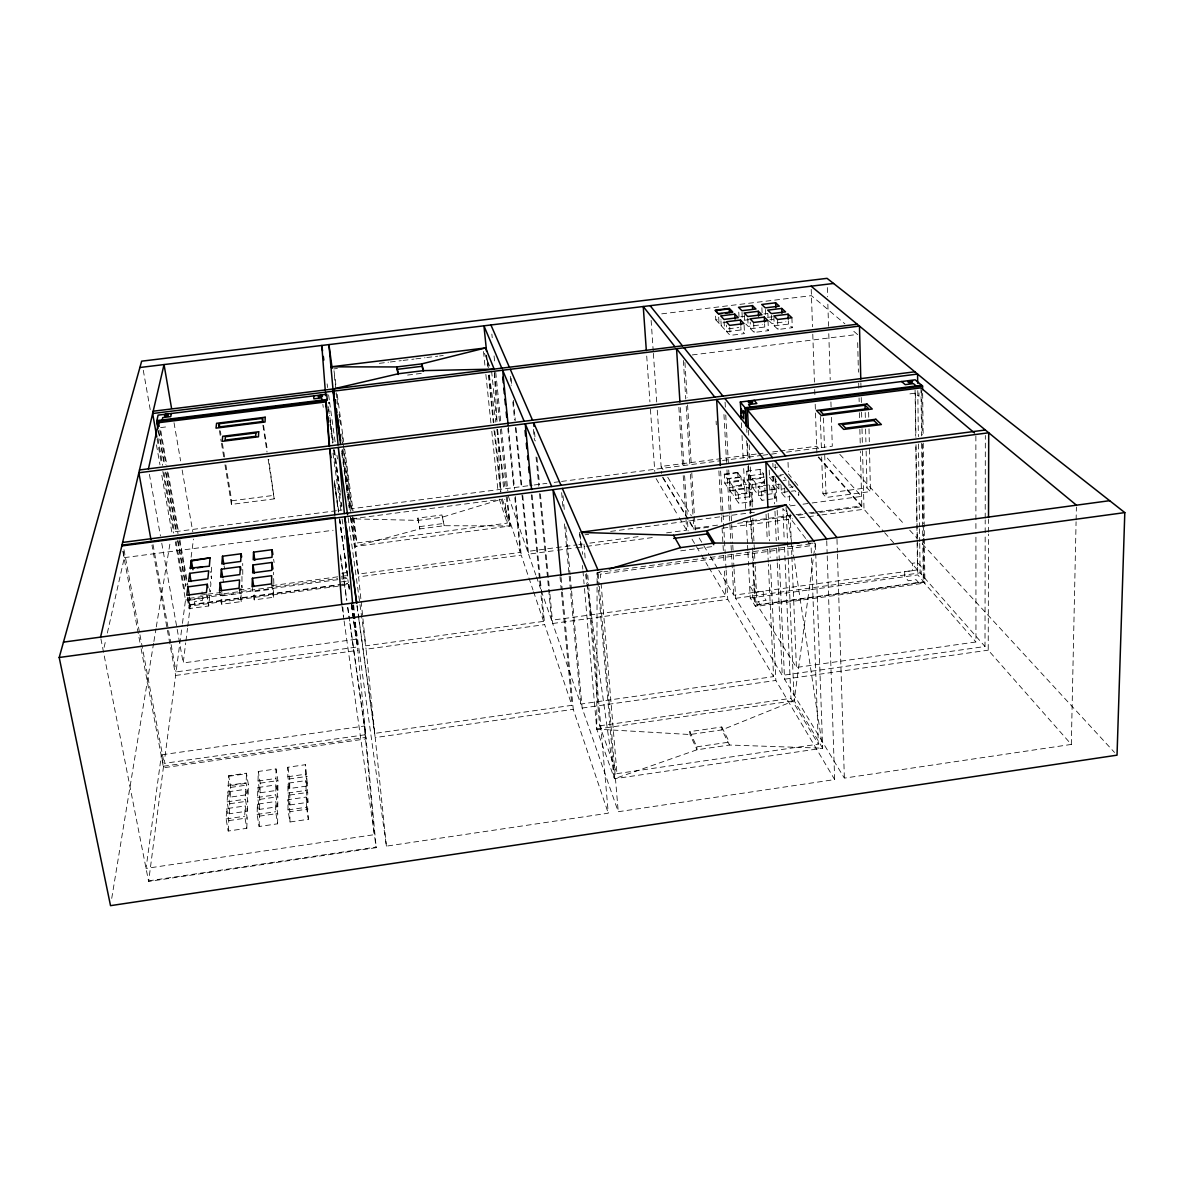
<?xml version="1.0" encoding="UTF-8"?>
<svg xmlns="http://www.w3.org/2000/svg" width="1184" height="1184" viewBox="0 0 1184 1184"><rect width="100%" height="100%" fill="white"/><g stroke="black" fill="none" stroke-linecap="round" stroke-linejoin="round"><path stroke-width="0.75" stroke-dasharray="5 3.75" d="M808.021 543.175L815.362 543.19L822.673 748.199L614.437 778.746L596.751 729.122L597.106 572.716L608.028 571.25M734.05 568.971L735.634 598.305L782.239 675.383L984.999 646.508L985.177 534.576M985.177 532.741L985.206 519.909M985.206 518.074L985.34 435.505M778.761 546.978L784.548 679.202L844.37 778.125L1071.313 744.425L988.226 650.164L988.492 534.102M988.492 532.252L988.522 519.362M277.633 823.798L277.707 813.482L275.739 801.494L257.387 804.158L257.106 814.414L259.133 826.506L277.633 823.798L275.665 811.721L275.739 801.494M277.752 806.718L277.811 796.758L275.887 784.933L257.846 787.538L257.579 797.439L259.577 809.368L277.752 806.718L275.798 794.804L275.887 784.933M277.855 790.231L277.914 780.596L276.02 768.934L258.29 771.48L258.023 781.04L259.992 792.806L277.855 790.231L275.931 778.465L276.02 768.934M224.975 464.794L231.413 504.399L274.2 498.878L268.768 459.525M252.074 586.494L254.22 599.874L273.652 597.254L273.001 583.978M273.844 583.505L273.445 572.242M1071.313 744.425L1076.078 521.744M1076.123 519.894L1076.404 507.018M259.133 826.506L259.4 816.146L257.387 804.158M259.577 809.368L259.829 799.363L257.846 787.538M259.992 792.806L260.228 783.157L258.29 771.48M246.79 828.326L247.175 817.937L245.132 805.934L226.706 808.613L226.1 818.943L228.216 831.035L246.79 828.326L244.718 816.22L245.132 805.934M247.426 811.129L247.811 801.109L245.798 789.269L227.713 791.889L227.121 801.849L229.193 813.793L247.426 811.129L245.399 799.2L245.798 789.269M248.063 794.538L246.065 782.772L228.098 785.362L230.14 797.128L248.063 794.538L248.418 784.859L246.45 773.182L228.66 775.727L228.186 785.924L246.154 783.334L246.45 773.182M254.22 599.874L254.56 591.526L273.77 588.951M228.216 831.035L228.808 820.616L226.706 808.613M229.193 813.793L229.77 803.729L227.713 791.889M230.14 797.128L230.688 787.404L228.66 775.727M219.499 590.846L221.748 604.225L241.24 601.605L240.914 588.27M242.779 574.403L242.705 563.421M231.413 504.399L231.694 500.788L225.892 464.957M221.748 604.225L221.882 592.503M187.383 598.556L189.159 608.606L208.724 605.986L209.553 597.55L208.71 592.577M194.398 604.491L194.753 601.502L202.434 600.466L202.064 591.896M338.165 586.184L189.129 606.193L190.121 598.231L337.618 578.502M189.159 608.606L189.632 596.825M352.995 604.787L356.162 639.227L183.209 662.951L185.696 642.882M185.918 641.062L187.501 628.29M187.723 626.469L190.432 604.58L189.159 597.298M188.804 597.535L189.248 605.187L336.611 585.414M163.54 766.226L365.915 737.38L376.186 847.67L148.622 881.473L163.54 766.226L161.409 754.844L364.332 726.044L374.336 834.661L146.046 868.405L161.409 754.844M351.53 604.906L357.864 650.356L365.693 734.687L164.088 763.384L175.617 675.457L151.981 545.143M353.676 605.142L357.553 646.952L176.076 671.92L182.203 625.196M182.44 623.406L185.503 600.051L175.291 542.094M191.112 557.22L193.48 539.09M585.547 574.447L614.437 778.746L697.006 749.768L729.492 745.032L822.673 748.199L794.168 700.736L813.423 557.575M813.66 555.77L815.362 543.19L609.834 570.999M111.725 898.375L153.594 643.282M153.905 641.462L155.992 628.704M156.288 626.884L170.348 541.251M104.103 647.396L105.731 640.218M107.344 633.026L124.335 557.634L123.003 550.486M787.523 541.872L794.168 700.736L721.944 729.892L689.991 734.524L596.751 729.122L584.245 585.71M350.76 517.689L354.549 546.549L419.817 528.922L444.207 525.711L510.215 525.977L501.261 499.278L442.194 517.216L418.1 520.383L351.722 518.829L354.549 546.549L510.215 525.977L507.226 496.792M598.852 572.198L602.316 571.147M148.503 880.881L376.098 847.078M352.832 604.861L386.398 846.146L608.28 813.201L588.833 587.782M571.591 590.92L582.143 708.062L618.24 811.721L834.661 779.575L827.216 555.474M289.843 804.957L307.958 802.323L307.707 792.422L305.872 780.596L287.89 783.201L287.934 793.043L289.843 804.957L289.784 795.026L287.89 783.201M696.814 746.838L729.329 742.102L729.492 745.032L721.944 729.892L721.766 726.991L689.798 731.623L689.991 734.524L697.006 749.768L696.814 746.838L689.798 731.623M226.1 818.943L244.718 816.22M257.106 814.414L275.665 811.721M288.008 809.915L306.508 807.222L306.256 797.054L287.964 799.718L288.008 809.915L289.947 821.992L308.388 819.298L306.256 797.054M228.808 820.616L247.175 817.937M259.4 816.146L277.707 813.482M289.947 821.992L289.888 811.706L308.136 809.042M587.456 584.585L599.681 725.822L616.953 773.64L818.366 744.144L811.425 554.822M596.751 729.122L794.168 700.736M258.023 781.04L275.931 778.465M287.86 776.748L305.709 774.173L305.487 764.701L287.816 767.247L287.86 776.748L289.74 788.514L307.544 785.939L305.487 764.701M230.688 787.404L248.418 784.859M260.228 783.157L277.914 780.596M289.74 788.514L289.68 778.909L307.292 776.364M227.121 801.849L245.399 799.2M257.579 797.439L275.798 794.804M287.934 793.043L306.108 790.409L305.872 780.596M229.77 803.729L247.811 801.109M259.829 799.363L277.811 796.758M289.784 795.026L307.707 792.422M755.17 566.189L757.064 604.772L796.432 667.465L975.956 641.965L975.912 535.286M357.035 605.142L374.751 733.384L571.902 705.324L561.364 591.319M549.938 594.294L552.706 623.509L580.752 704.066L773.566 676.612L768.372 564.072M386.398 846.146L375.195 737.573L573.248 709.334L608.28 813.201M582.143 708.062L775.846 680.445L834.661 779.575M784.548 679.202L988.226 650.164M228.764 776.29L246.538 773.744M599.681 725.822L790.942 698.338L818.366 744.144M541.073 595.656L543.574 621.363L365.723 645.828L361.046 600.466M541.28 590.683L551.581 620.253L725.91 596.262L724.46 570.451M718.792 570.451L733.754 595.197L917.482 569.904L915.794 443.334M175.617 675.457L357.864 650.356M374.751 733.384L366.078 649.217L544.67 624.619L571.902 705.324M552.706 623.509L727.76 599.385L773.566 676.612M735.634 598.305L920.101 572.893L984.999 646.508M750.227 597.994L917.748 574.906L924.896 583.061L755.54 606.489L750.227 597.994L748.673 567.314M757.064 604.772L923.298 581.788L975.956 641.965M811.351 552.987L811.084 545.632L600.303 574.181L600.91 581.492M341.806 573.234L346.32 572.627L345.358 565.686M717.534 525.134L693.809 528.316L661.723 475.332M743.108 521.73L794.242 514.892M796.062 514.64L807.014 513.19M808.85 512.938L861.804 505.864L816.96 455.07M200.54 595.167L206.046 594.427M207.881 594.176L220.712 592.459M239.05 590.017L250.046 588.552M272.054 585.606L347.223 575.557M514.803 497.68L520.324 552.41L358.323 574.077L352.388 516.564M508.38 496.2L527.62 551.433L576.978 544.847M578.813 544.596L582.469 544.107M589.78 543.13L640.973 536.278M666.577 532.859L686.69 530.18L683.183 475.139M662.729 477.729L693.854 529.218L708.461 527.265M737.676 523.358L790.616 516.283M797.927 515.306L803.403 514.566M810.7 513.59L818.011 512.628M819.831 512.376L861.819 506.767L860.428 451.444M341.229 578.014L348.407 577.052M185.503 600.051L340.222 579.346M342.043 579.094L351.145 577.881M360.854 598.66L358.604 576.874L521.226 555.118L532.992 589.972M522.766 495.563L528.552 554.142L555.77 550.486M557.59 550.249L573.914 548.059M575.735 547.822L584.807 546.608M586.613 546.372L655.566 537.136M722.906 528.123L792.54 518.799M799.866 517.822L820.024 515.129M821.859 514.877L864.009 509.238L883.456 531.305M190.21 600.14L209.553 597.55M222.444 595.818L241.714 593.243M341.244 581.877L347.297 581.063L347.548 583.949L338.432 585.177M190.432 604.58L347.341 583.534M339.986 585.947L349.073 584.718M680.726 550.841L714.736 546.253M730.084 490.783L743.7 488.992L747.045 493.639L733.34 495.445L730.084 490.783L729.596 481.651L743.226 479.86L746.586 484.448L747.045 493.639M764.213 477.093L752.314 478.662L752.758 487.793L764.627 486.224M775.046 477.507L775.372 484.818L780.448 484.138M353.158 517.586L356.636 543.012L507.24 523.136L504.784 499.337M735.042 489.362L738.387 494.083L752.284 492.248L752.743 501.542L738.875 503.378L735.53 498.597L735.042 489.362L748.85 487.542L752.284 492.248M768.357 484.966L758.041 486.328L761.534 491.02L768.475 490.117M770.207 489.88L775.402 489.199L775.816 498.479L761.978 500.314L758.47 495.563L758.041 486.328M789.817 487.29L793.28 486.831M752.758 487.793L756.176 492.426L764.716 491.301M775.372 484.818L778.939 489.421L784.06 488.755M735.53 498.597L749.309 496.777L752.743 501.542M758.47 495.563L772.205 493.743L775.816 498.479M781.04 485.159L781.351 492.529L795.056 490.724L798.815 495.43L798.697 492.337M781.351 492.529L785.022 497.25L790.202 496.57M822.91 493.654L867.014 487.808L870.477 491.582L826.121 497.472L822.91 493.654L821.681 456.891M790.187 505.879L795.678 505.154M803.004 504.177L810.33 503.2M812.15 502.963L861.552 496.392L825.159 455.722M585.014 534.813L588.67 534.324M610.663 531.394L757.227 511.873M351.722 518.829L501.261 499.278M724.268 474.118L737.75 472.357L741.021 476.826L741.48 485.928L727.938 487.719L724.771 483.161L724.268 474.118L727.45 478.617L741.021 476.826M746.719 471.173L760.158 469.412L763.591 473.866L764.02 482.968L750.508 484.744L747.178 480.216L746.719 471.173L750.064 475.642L750.508 484.744M774.144 467.591L777.503 467.147M417.834 518.133L419.817 528.922L417.834 518.133L441.928 514.966L444.207 525.711L441.928 514.966M124.335 557.634L333.133 530.254M750.064 475.642L763.591 473.866M780.064 475.021L783.453 474.577M724.771 483.161L738.209 481.385L741.48 485.928M747.178 480.216L760.587 478.454L764.02 482.968M769.2 470.048L769.526 477.27L774.543 476.619M776.216 476.397L782.905 475.524L785.599 478.884M419.536 526.643L443.941 523.432M729.596 481.651L732.852 486.254L746.586 484.448M752.314 478.662L755.732 483.25L766.004 481.888M769.526 477.27L773.019 481.784L776.378 481.34M783.127 480.452L786.487 480.008M231.694 500.788L274.244 495.312M756.265 454.079L661.116 466.452L663.01 469.53M758.1 453.842L765.426 452.895M772.738 451.933L778.228 451.222M780.064 450.986L816.664 446.235L819.091 448.943M336.508 510.718L171.843 532.134L161.246 472.105M338.328 510.467L341.984 509.993M349.31 509.046L532.267 485.233M534.088 484.996L546.89 483.338M554.216 482.376L559.706 481.666M561.527 481.429L720.701 460.724M722.536 460.487L760.942 455.485M762.777 455.248L779.25 453.102M786.561 452.155L832.308 446.19L831.375 416.679M909.934 393.858L915.336 393.162L919.006 396.329L918.947 391.504M692.27 354.934L857.468 334.436L851.888 329.729M165.568 426.98L160.269 427.631L166.9 465.578M661.723 313.849L811.44 295.645L844.917 323.854M715.61 316.143L715.802 319.843L721.026 319.192M740.755 316.779L744.233 316.365M763.902 313.952L767.365 313.523M333.74 368.92L337.396 368.476M379.368 363.34L388.485 362.215M390.32 361.993L401.258 360.646M403.093 360.424L414.045 359.092M415.865 358.856L424.982 357.746M426.817 357.524L437.754 356.177M439.59 355.955L443.23 355.511M715.802 319.843L719.028 323.336L726.044 322.477M744.159 320.257L749.413 319.606M767.469 317.401L772.708 316.75M720.938 320.79L721.204 325.704L724.726 325.26M769.881 319.724L773.389 319.295M721.204 325.704L724.504 329.285L738.712 327.539M745.861 324.002L748.17 326.37L762.348 324.638M769.348 321.116L771.776 323.469L785.91 321.737M726.739 331.698L741.021 329.951L744.514 333.607L730.128 335.383L726.739 331.698L726.399 325.097M750.523 328.782L764.76 327.021L768.431 330.662L754.09 332.423L750.523 328.782L750.212 322.166M774.247 325.852L788.44 324.105L792.288 327.716L777.992 329.478L774.247 325.852L773.892 317.608M407.622 375.076L423.842 373.078M839.796 454.33L904.739 524.793M909.726 530.21L917.215 538.35M922.218 543.767L1114.529 752.462M818.203 457.276L861.819 506.767M884.67 532.682L895.607 545.084M896.821 546.475L917.482 569.904M918.754 582.75L916.076 579.686L908.246 580.767L904.768 576.697L904.694 571.768L912.494 570.688L912.376 563.288L917.585 562.563L921.137 566.559L921.241 574.003M788.544 473.911L791.297 477.3M794.686 481.503L798.46 486.15M789.832 484.182L792.584 487.616M775.402 489.199L771.805 484.522L772.205 493.743M805.668 538.483L782.876 508.469L784.208 539.8M806.748 539.904L811.084 545.632M760.202 604.684L758.174 601.487L766.137 600.392L763.428 596.188L763.192 591.23L755.274 592.326L754.904 584.881L749.605 585.606L752.24 589.78L752.624 597.254L754.622 600.436M667.732 477.226L691.323 515.721M699.167 537.98L702.896 544.166M703.829 545.72L709.438 555M710.385 556.539L717.859 568.912M656.099 478.588L678.343 516.106M679.276 517.674L686.69 530.18M692.004 539.12L700.469 553.402M701.416 554.985L708.002 566.1M708.95 567.698L725.91 596.262M721.766 726.991L729.329 742.102M489.554 366.019L483.383 350.597L485.1 367.099M528.552 554.142L535.819 575.01M536.426 576.756L540.674 588.936M502.238 498.804L520.324 552.41M533.57 591.719L543.574 621.363M499.234 499.086L507.24 523.136M100.906 638.842L148.622 881.473M123.98 549.672L139.608 632.981M139.949 634.802L164.088 763.384M122.825 551.33L140.792 646.923M141.133 648.728L163.51 767.765L366.093 738.875L349.443 620.268M153.002 544.551L170.807 642.808M171.132 644.629L176.076 671.92M149.421 474.37L160.462 536.012M161.764 543.264L183.209 662.951M158.7 431.109L164.458 463.906M166.056 473.008L176.608 533.126M177.881 540.407L185.873 585.947M158.271 430.443L164.324 464.868M165.582 472.12L176.09 531.912M177.674 540.97L185.622 586.258M187.531 597.136L189.129 606.193M157.946 438.302L162.696 465.371M163.969 472.594L174.448 532.149M176.031 541.177L184.926 591.704M157.102 438.864L161.572 464.217M162.844 471.469L173.693 533.037M143.279 370.252L150.664 412.091M156.436 444.829L159.973 464.838M168.172 472.801L178.606 532.43M179.864 539.652L187.146 581.211M187.457 583.016L188.093 586.628M159.84 429.984L165.893 464.542M167.166 471.809L178 533.644M179.272 540.925L186.924 584.57M174.033 422.747L180.604 460.931M182.158 470.018L192.785 531.823M209.553 588.729L210.101 592.03L210.915 583.89L210.086 578.991M206.712 594.264L208.724 605.986M211.625 567.24L211.448 578.576L210.249 571.517M223.006 578.946L223.554 582.217M224.102 565.878L224.634 569.09M239.05 588.241L241.24 601.605M220.357 430.917L220.949 434.498M222.4 443.467L224.723 457.794M219.425 430.576L221.171 441.38M221.467 443.186L223.806 457.586M241.95 576.43L242.024 587.767L241.225 582.824M287.964 799.718L289.888 811.706M287.816 767.247L289.68 778.909M273.622 559.322L274.126 562.533M305.709 774.173L307.544 785.939M306.108 790.409L307.958 802.323M271.565 583.89L273.652 597.254M306.508 807.222L308.388 819.298M263.573 425.515L267.406 450.571M262.907 425.145L267.036 452.125M268.146 459.318L274.2 498.878M786.798 510.348L791.978 544.655M792.244 546.46L822.673 748.199M341.91 450.882L350.434 509.89M328.841 402.56L329.034 403.744L328.871 402.353M579.849 534.221L582.706 554.334M342.013 606.223L343.834 619.128M344.1 620.949L376.186 847.67M322.847 404.366L323.262 407.34M340.459 554.748L346.838 600.184M347.844 607.466L365.693 734.687M340.474 556.406L346.631 600.199M347.652 607.496L349.191 618.448M486.565 355.17L488.326 367.824M489.332 375.076L495.844 422.126M496.836 429.363L505.168 489.495M506.175 496.792L510.215 525.977M327.11 383.882L327.613 387.553M328.619 394.864L329.374 400.355M329.626 402.19L335.19 442.431M336.952 455.248L337.455 458.904M357.035 606.223L358.545 617.175M358.796 618.995L375.195 737.573M328.471 406.704L329.729 415.791M329.981 417.612L333.518 443.097M334.524 450.379L339.305 484.952M339.556 486.772L340.311 492.233M328.486 409.324L329.122 413.571M329.996 420.261L333.133 442.579M334.036 449.417L340.415 495.178M341.421 502.445L341.924 506.071M330.01 424.449L332.467 443.127M333.533 449.846L341.806 510.511M332.956 453.146L341.096 511.695M342.102 519.021L343.375 528.168M344.396 535.479L344.899 539.134M334.376 480.615L338.713 511.695M339.734 519.006L347.874 577.496L339.63 519.45M348.895 584.807L349.398 588.463M351.692 604.906L357.553 646.952M334.554 483.087L338.609 512.184M348.747 584.896L349.25 588.537M334.569 484.315L338.372 511.651M339.394 518.932L348.288 582.72M348.54 584.541L349.295 590.017M351.337 604.595L353.365 619.173M353.616 620.993L356.162 639.227M333.992 370.74L336.226 387.109M337.218 394.39L343.656 441.691M344.648 448.973L353.069 510.822M336.818 397.706L334.436 376.098M337.055 399.511L338.047 406.778M339.038 414.045L339.542 417.686M339.793 419.491L340.77 426.758M341.762 434.025L343.005 443.112M343.256 444.932L352.166 510.319M341.895 439.723L342.398 443.393M343.39 450.704L351.633 511.074M342.206 449.239L350.716 511.503M341.762 453.132L349.132 507.699M350.538 517.245L358.604 576.874M348.14 517.911L366.078 649.217M341.984 450.852L349.813 510.467M485.869 374.44L491.02 423.976M491.789 431.316L498.094 491.863M354.001 518.059L356.636 543.012M494.542 372.738L499.574 421.992M500.329 429.289L506.486 489.495M491.612 371.169L496.88 422.436M497.635 429.762L503.851 490.176M487.512 360.439L488.267 367.721M489.022 375.017L493.92 422.377M494.868 431.494L501.084 491.612M486.328 355.215L487.453 366.167M488.4 375.284L493.314 422.688M494.068 429.984L500.492 491.996M507.832 428.356L513.886 488.563M491.848 334.08L492.218 337.736M494.068 355.94L494.808 363.236M495.741 372.338L500.758 421.519M501.498 428.8L507.818 490.724M511.177 378.436L511.725 383.927M513.353 400.399L515.336 420.527M516.061 427.853L522.04 488.252M510.274 376.334L511.177 385.451M512.805 401.864L514.611 420.113M515.336 427.409L521.286 487.601M522.011 494.897L527.62 551.433M508.35 426.965L514.611 489.214M515.336 496.54L521.226 555.118M532.119 494.986L540.244 578.976M540.422 580.796L544.67 624.619M531.29 494.69L539.475 579.139M539.652 580.974L540.363 588.315M534.502 431.834L535.36 440.966M536.929 457.394L539.534 484.774M540.392 493.906L549.761 592.474M533.407 429.378L534.458 440.389M536.026 456.906L538.824 486.269M539.519 493.61L551.581 620.253M561.098 577.526L562.282 590.342M562.444 592.163L573.248 709.334M560.002 576.608L561.186 589.484M563.007 495.741L564.339 510.393M565.819 526.865L570.111 574.447M570.274 576.282L571.428 589.099M561.645 492.648L562.977 507.359M564.472 523.905L580.752 704.066M579.598 532.386L581.033 548.932M582.484 565.478L582.809 569.164M582.957 570.999L584.082 583.875M587.738 574.95L588.685 585.947M583.964 544.226L585.236 558.907M586.509 573.574L587.308 582.75M598.26 573.53L599.178 584.526M599.341 586.361L618.24 811.721M597.106 572.716L614.437 778.746M601.072 583.327L616.953 773.64M342.857 607.229L343.567 616.45M646.716 356.029L649.912 401.864M650.43 409.19L654.782 471.528M651.126 320.361L653.257 351.515M653.376 353.35L656.765 402.841M657.268 410.182L661.604 473.556M678.861 407.281L682.724 467.813M683.375 360.498L685.758 399.008M686.217 406.349L689.976 466.866M690.435 474.192L693.173 518.207M693.217 518.799L693.854 529.218M680.297 407.607L684.026 466.511M684.604 475.716L687.06 514.359M687.534 521.73L688.111 530.92M684.944 362.511L687.12 397.469M687.564 404.839L691.323 465.564M691.782 472.919L695.304 529.958M720.627 471.025L725.215 553.55M725.304 555.385L726.029 568.216M726.132 570.052L727.76 599.385M716.098 421.104L716.305 424.79M718.88 470.877L721.367 515.144M721.47 516.979L721.988 526.199M722.092 528.049L723.528 553.86M723.631 555.71L724.046 563.081M725.082 402.146L725.378 407.636M725.762 414.977L728.338 462.633M728.722 469.974L731.09 513.974M731.194 515.81L732.674 543.308M732.778 545.143L733.162 552.469M733.266 554.304L733.962 567.136M718.688 317.134L719.028 323.336M723.957 414.518L726.562 462.456M726.961 469.826L729.359 514.078M729.448 515.913L730.957 543.574M731.046 545.41L733.754 595.197M494.364 372.738L497.043 422.007M497.443 429.304L500.847 491.908M737.75 472.357L738.209 481.385M729.699 327.065L730.128 335.383M738.387 494.083L738.875 503.378M724.075 321.056L724.504 329.285M732.852 486.254L733.34 495.445M741.362 422.762L741.643 428.253M742.013 435.564L743.212 459.362M743.685 468.509L745.802 510.585M746.364 521.567L747.474 543.53M747.563 545.35L747.844 550.841M747.933 552.676L748.584 565.478M743.226 479.86L743.7 488.992M744.307 314.648L744.692 322.818M744.1 325.289L744.514 333.607M748.48 430.206L748.762 435.712M749.206 444.903L749.931 459.599M750.286 466.955L752.284 507.388M752.817 518.414L755.081 564.354M742.013 312.339L742.324 318.836M746.734 428.726L746.912 432.397M747.459 443.393L748.184 458.045M748.554 465.386L750.908 513.027M751.278 520.368L752.536 546.016M752.639 547.852L753.261 560.683M753.364 562.518L755.54 606.489M746.69 440.7L747.607 459.066M747.962 466.407L749.975 506.796M750.064 508.632L750.33 514.152M750.419 515.987L751.603 539.845M752.254 552.706L752.61 560.047M752.698 561.882L754.859 605.424L923.994 582.025L923.461 538.306M740.858 326.636L741.021 329.951M748.85 487.542L749.309 496.777M738.772 312.147L739.023 317.001M753.616 322.448L754.09 332.423M761.534 491.02L761.978 500.314M760.158 469.412L760.587 478.454M747.785 318.156L748.17 326.37M755.732 483.25L756.176 492.426M768.194 513.294L769.452 540.851M769.792 548.192L770.222 557.383M770.547 564.724L775.846 680.445M764.45 479.194L765.13 493.965M766.063 514.256L767.262 540.082M767.691 549.302L768.283 562.222M775.15 464.35L775.387 469.856M775.786 479.032L776.837 502.904M777.163 510.26L778.45 539.638M767.839 313.405L767.987 316.676M768.002 320.686L768.431 330.662M772.856 463.255L773.019 466.94M773.433 476.16L774.647 503.836M774.972 511.207L776.275 540.718M776.615 548.103L777.178 561.009M777.266 562.859L782.239 675.383M765.367 309.483L765.722 317.608M772.767 476.323L773.019 481.784M764.612 323.72L764.76 327.021M761.874 307.707L762.17 314.16M769.6 485.114L769.837 490.62M777.562 319.502L777.992 329.478M784.637 487.971L785.022 497.25M784.518 547.171L790.942 698.338M771.42 315.255L771.776 323.469M778.702 483.916L778.939 489.421M788.026 462.367L788.411 471.602M788.781 480.837L789.018 486.387M789.388 495.622L789.772 504.858M790.142 514.108L791.208 539.978M791.282 541.813L791.815 554.748M791.889 556.598L796.432 667.465M786.058 506.782L787.449 540.022M791.904 317.756L792.288 327.716M788.322 320.805L788.44 324.105M820.32 416.457L821.37 447.7M811.218 289.34L812.52 326.769M812.772 334.154L814.429 382.121M814.696 389.492L814.947 396.877M815.199 404.247L816.901 453.294M823.487 418.026L824.464 447.582M824.715 454.982L826.121 497.472M826.728 540.777L827.157 553.638M836.984 539.386L837.384 552.247M837.443 554.082L844.37 778.125M827.335 287.564L827.631 296.784M827.853 304.17L828.548 326.296M828.785 333.681L830.221 379.798M830.916 401.924L831.094 407.459M857.675 342.664L858.415 372.176M858.696 383.231L858.888 390.602M859.066 397.987L859.17 401.672M859.451 412.728L859.584 418.263M859.865 429.318L860.235 444.074M865.208 412.535L865.341 418.041M865.608 429.052L865.918 441.913M866.14 451.089L867.014 487.808M860.872 382.861L861.049 390.187M861.227 397.513L861.375 403.019M861.597 412.165L861.774 419.491M862.011 428.652L862.366 443.304M862.544 450.63L864.009 509.238M868.627 412.224L868.76 417.76M869.012 428.83L869.308 441.75M869.485 449.136L870.477 491.582M921.7 390.646L922.232 434.942M922.336 444.178L923.283 523.535M923.313 525.385L923.446 536.456M920.96 387.864L921.537 435.89M921.626 443.275L922.765 537.462M922.78 539.312L923.298 581.788M917.778 390.616L918.37 436.644M918.458 444.015L919.524 526.865M919.539 528.7L919.702 541.591M919.731 543.426L920.101 572.893M915.336 393.162L915.913 437.355M916.016 444.725L917.748 574.906M915.084 390.143L915.691 436.008M922.662 393.399L923.165 435.756M923.239 443.112L924.349 537.033M924.364 538.868L924.896 583.061M975.868 435.978L975.912 533.451M737.765 472.786L724.297 474.547L727.464 479.046L741.036 477.27L737.765 472.786"/><path stroke-width="1.5" d="M988.522 517.526L988.714 432.782L121.804 545.913M271.92 562.459L271.787 570.348L252.666 572.893L253.006 564.975L271.92 562.459L272.942 568.986M272.128 549.687L272.009 557.294L253.228 559.78L253.554 552.144L272.128 549.687L272.882 554.512M1124.8 512.598L1117.03 755.17L110.526 905.656L59.2 657.49L141.666 361.164L827.054 278.344L1124.8 512.598L59.2 657.49M262.478 418.352L262.36 421.548L218.833 426.98L219.203 423.754L262.478 418.352L263.026 421.933M252.429 578.266L252.074 586.494L271.565 583.89L271.698 575.705L252.429 578.266L253.761 586.554M240.367 566.648L239.878 574.595L220.683 577.141L221.378 569.164L240.367 566.648L240.9 569.904M241.136 553.772L240.678 561.438L221.822 563.924L222.503 556.228L241.136 553.772L241.669 556.983M220.209 582.558L219.499 590.846L239.05 588.241L239.553 579.982L220.209 582.558L221.6 590.846M207.304 584.274L206.43 592.592L186.806 595.212L187.886 586.864L207.304 584.274L207.866 587.604M190.328 568.098L191.334 560.343L210.042 557.871L209.346 566.218L190.328 568.098L193.88 568.261M189.647 573.352L188.596 581.403L207.866 578.843L208.695 570.836L189.647 573.352L191.068 581.522M190.432 568.72L191.453 560.95L210.042 557.871M741.421 408.998L742.294 412.846L741.628 411.706M171.369 413.497L170.748 416.59L162.726 417.582L162.223 419.935M148.444 468.923L158.567 422.703L325.852 401.924L326.621 407.414M156.688 421.386L158.079 415.14L326.754 394.257L327.228 400.222L156.688 421.386L157.96 428.638M100.566 637.11L164.043 364.583L171.532 408.214M814.266 541.769L785.984 504.932L706.907 530.772L673.459 535.257L581.433 532.445M609.272 569.06L680.504 547.63L714.544 543.042L798.86 543.16M485.573 347.933L421.741 363.888L396.818 366.936L330.943 366.848L485.573 347.933L494.172 369.097L423.561 370.636L398.312 373.759L332.97 389.003L340.504 443.97M166.263 414.903C160.106 416.916 172.42 415.54 166.811 414.829C159.204 415.48 172.346 412.417 166.426 415.051M320.316 395.944L318.259 396.803L322.462 396.285L318.126 395.796L322.314 395.278L320.257 396.137M673.681 538.424L707.1 533.94L713.774 544.714M63.477 642.128L1109.66 500.684M197.314 567.802L202.479 567.121M581.418 532.149L785.984 504.932M122.618 542.435L985.34 429.999M121.996 545.128L335.042 517.334L341.762 604.506M750.256 401.687C743.996 403.152 756.162 403.433 751.426 401.672M740.725 408.643L741.08 413.038L740.311 402.027L915.158 379.812L922.573 386.028L922.617 389.714M921.64 385.244L745.047 407.74L745.964 426.018M740.311 402.027L745.742 408.569L922.573 386.028M748.392 428.356L747.489 409.99L920.96 387.864L974.462 432.944M865.03 405.194L820.127 410.937L823.368 414.326L868.538 408.539L865.03 405.194L865.119 408.865M139.505 469.959L914.832 371.791M153.18 411.218L857.201 324.238M156.865 420.601L327.169 399.467M718.496 313.568L732.57 311.851L729.24 308.447L715.269 310.149L718.525 314.041L722.048 313.612M752.462 305.605L738.535 307.307L741.924 310.711L755.954 309.009L752.462 305.605L752.61 308.846M775.624 302.793L761.726 304.48L765.293 307.87L779.294 306.153L775.624 302.793L775.831 307.633M725.555 313.183L732.585 312.324L729.255 308.906L715.299 310.608L717.445 312.902M734.805 314.16L720.686 315.891L723.986 319.414L738.224 317.667L734.805 314.16L735.057 319.058M758.322 311.288L744.218 313.02L747.696 316.513L761.904 314.766L758.322 311.288L758.544 316.187M781.766 308.432L767.706 310.149L771.361 313.612L785.525 311.88L781.766 308.432L781.958 313.316M740.533 320.035L726.221 321.782L729.61 325.393L744.026 323.632L740.533 320.035L740.77 324.993M764.316 317.12L750.049 318.866L753.616 322.448L768.002 320.686L764.316 317.12L764.538 322.078M788.056 314.204L773.818 315.95L777.562 319.502L791.904 317.756L788.056 314.204L788.248 319.162M398.312 373.759L396.818 366.936L397.114 369.349L422.022 366.285L423.384 371.376M139.904 367.499L833.551 283.464M910.111 381.544C903.599 382.669 915.617 383.527 911.266 381.588M811.114 286.188L1076.434 505.168M916.164 385.94L913.397 383.601L905.227 384.637L901.616 381.529M754.104 400.281L756.872 403.507L748.554 404.573L750.626 407.03M747.489 409.99L785.569 455.884M745.328 413.172L743.286 410.685L743.685 418.766L740.992 415.436M650.12 305.694L682.458 345.817M684.041 347.785L722.95 396.092M724.874 398.475L772.604 457.72M774.987 460.68L836.94 537.551M674.998 346.749L643.252 306.523L646.331 350.523M714.766 397.128L676.552 348.718L679.942 402.086M763.517 458.904L716.646 399.511L720.316 465.534M826.669 538.942L765.841 461.864L767.942 507.788M714.544 543.042L706.907 530.772L707.1 533.94M673.459 535.257L680.504 547.63M158.079 425.396L157.472 421.918M490.916 324.978L509.372 367.218M510.274 369.275L532.534 420.202M560.994 485.292L533.629 422.718L533.984 426.358M562.356 488.43L597.95 569.859M501.779 368.15L483.93 325.822L486.565 351.337M524.157 421.252L502.652 370.222L508.158 425.145M551.67 486.506L525.222 423.783L531.586 489.51M587.412 571.295L553.002 489.643L560.92 575.69M423.561 370.636L421.741 363.888L422.022 366.285M397.114 369.349L398.224 374.484M157.886 422.214L158.064 423.25M150.99 539.712L138.854 472.742L917.57 374.055L917.689 383.261M157.161 422.288L157.738 425.648M156.791 437.059L152.647 413.512L859.466 326.088L860.783 379.206M187.886 586.864L189.336 595.152M158.567 422.703L159.204 426.344M191.334 560.343L192.962 569.711M221.378 569.164L222.74 577.318M222.503 556.228L223.835 564.265M219.203 423.754L219.78 427.335M253.006 564.975L254.308 573.115M253.554 552.144L254.826 560.165M333.237 390.824L333.77 394.464M334.554 399.926L335.338 405.387M335.871 409.028L340.341 439.96M322.551 350.952L321.796 345.462L325.23 389.965M323.321 356.443L323.824 360.099M345.136 519.021L345.654 522.692M346.409 528.182L356.784 603.307M356.532 602.582L344.692 516.831L352.58 603.041M327.879 416.561L328.649 422.052M331.017 457.646L329.744 448.558L334.85 514.774M332.156 368.387L328.915 344.603L332.97 389.003M347.578 514.714L338.328 447.463L344.381 513.53M334.066 390.587L334.539 394.242M335.264 399.718L335.738 403.374M336.463 408.85L336.937 412.506M337.662 417.982L338.136 421.637M338.624 425.293L339.098 428.948M339.823 434.424L340.296 438.08M502.697 377.267L503.244 382.743M503.792 388.219L504.34 393.695M504.887 399.171L505.45 404.632M506.175 411.943L506.722 417.404M525.045 430.428L525.592 435.949M526.303 443.29L526.836 448.795M527.546 456.136L527.901 459.806M528.612 467.147L529.144 472.653M529.855 479.994L530.388 485.514M333.178 391.179L338.091 444.814M325.393 392.141L325.674 395.722M326.088 401.11L329.537 445.894M325.852 401.924L329.226 446.042M321.885 400.118L321.737 397.868L313.849 398.845L313.686 395.87M729.24 308.447L729.448 312.591M740.829 412.091L741.184 419.106M745.742 408.569L746.645 426.891M752.743 401.08L748.214 401.48L752.743 401.08M265.201 417.227L265.053 422.007L216.006 428.134L216.583 423.295L265.201 417.227M258.689 431.76L258.467 436.792L222.178 441.351L222.71 436.274L258.689 431.76M255.877 432.944L255.729 436.289L225.064 440.137L225.404 436.763L255.877 432.944M912.524 381.041L907.95 381.248L912.524 381.041M875.879 419.254L838.524 424.064L843.704 429.407L881.384 424.538L875.879 419.254M873.91 420.498L842.268 424.582L845.731 428.134L877.566 424.02L873.91 420.498M866.954 403.996L816.516 410.463L821.356 415.54L872.238 409.013L866.954 403.996"/></g></svg>
